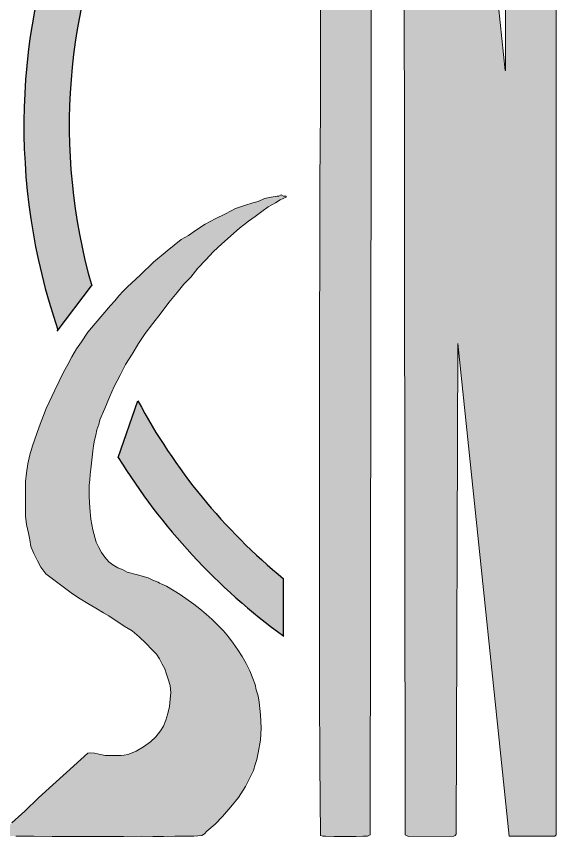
# Model space of a CAD drawing. Extents: x 24843 to 27502, y -10108 to -7552.
# Drawn here: x 27218.18 to 27223.53, y -9341.44 to -9333.45 of the extents above; entities that cross this region are included whole.
import ezdxf

# ---------------------------------------------------------------- set-up
doc = ezdxf.new("R2010")
doc.units = 0
doc.layers.get('0').update_dxf_attribs({"linetype": 'CONTINUOUS'})

msp = doc.modelspace()

# ---------------------------------------------------------------- hatches: boundary and pattern name
h = msp.add_hatch(color=1)
h.paths.add_polyline_path([(27228.4896, -9338.5134), (27228.8452, -9338.7813, 1.781679), (27218.5811, -9336.5016), (27218.9095, -9336.0721, -1.737502)])
h.paths.add_polyline_path([(27219.3606, -9337.1927), (27219.1687, -9337.7455, 0.097177), (27220.7798, -9339.4856), (27220.7798, -9338.9271, -0.098964)])
for points in [[(27223.4333, -9329.1422), (27223.4333, -9329.1137), (27223.4277, -9329.0788), (27223.4333, -9329.0034), (27223.4277, -9328.928), (27223.4103, -9328.917), (27223.3928, -9328.9115), (27223.3413, -9328.9225), (27223.289, -9328.9345), (27223.2421, -9328.951), (27223.2311, -9328.951), (27223.2136, -9328.9575), (27223.1842, -9328.9575), (27223.1612, -9328.9639), (27223.0978, -9328.9749), (27223.0334, -9328.9979), (27223.0169, -9328.9979), (27222.993, -9329.0034), (27222.97, -9329.0154), (27222.959, -9329.0273), (27222.9526, -9329.0503), (27222.9526, -9329.0733), (27222.9415, -9333.9749), (27222.936, -9333.9749), (27222.4489, -9329.2938), (27222.4489, -9329.2415), (27222.4294, -9329.1954), (27222.402, -9329.2065), (27222.379, -9329.2185), (27222.2917, -9329.2525), (27222.1529, -9329.3168), (27222.084, -9329.3462), (27222.0197, -9329.3747), (27221.9737, -9329.4041), (27221.9563, -9329.4207), (27221.9507, -9329.4611), (27221.9507, -9329.5016), (27221.9618, -9341.4205), (27221.9967, -9341.438), (27222.4369, -9341.4325), (27222.4489, -9341.427), (27222.4599, -9341.415), (27222.4774, -9336.6348), (27222.9755, -9341.4325), (27223.4048, -9341.4325), (27223.4222, -9341.4325), (27223.4333, -9341.4205)], [(27221.6373, -9329.8324), (27221.6373, -9329.781), (27221.6373, -9329.7286), (27221.6373, -9329.6762), (27221.6373, -9329.6293), (27221.6318, -9329.6063), (27221.6143, -9329.5889), (27221.562, -9329.6238), (27221.4985, -9329.6587), (27221.4351, -9329.6992), (27221.3653, -9329.7396), (27221.3018, -9329.7865), (27221.2384, -9329.8219), (27221.2384, -9329.826), (27221.2242, -9329.831), (27221.2145, -9329.838), (27221.186, -9329.8554), (27221.1621, -9329.8729), (27221.1502, -9329.8903), (27221.1447, -9330.1164), (27221.1447, -9330.8232), (27221.1447, -9331.53), (27221.1447, -9332.2368), (27221.1392, -9332.9436), (27221.1392, -9333.6504), (27221.1392, -9334.3572), (27221.1337, -9335.0649), (27221.1337, -9335.7717), (27221.1281, -9336.4785), (27221.1281, -9337.1853), (27221.1281, -9337.8921), (27221.1281, -9338.5989), (27221.1281, -9339.3057), (27221.1281, -9340.0125), (27221.1337, -9340.7202), (27221.1392, -9341.427), (27221.1621, -9341.4325), (27221.186, -9341.4325), (27221.2724, -9341.438), (27221.4167, -9341.438), (27221.4866, -9341.438), (27221.5509, -9341.4325), (27221.5969, -9341.4325), (27221.6208, -9341.4205)], [(27220.4149, -9339.7514), (27220.3745, -9339.6825), (27220.334, -9339.6191), (27220.2872, -9339.5548), (27220.2412, -9339.4913), (27220.1943, -9339.4334), (27220.1364, -9339.3755), (27220.084, -9339.3231), (27220.0261, -9339.2717), (27219.9627, -9339.2193), (27219.9048, -9339.1724), (27219.7715, -9339.0796), (27219.6383, -9338.9987), (27219.5859, -9338.9757), (27219.5693, -9338.9702), (27219.5574, -9338.9583), (27219.505, -9338.9408), (27219.459, -9338.9178), (27219.3552, -9338.8884), (27219.2559, -9338.8599), (27219.209, -9338.8369), (27219.164, -9338.8186), (27219.1171, -9338.7901), (27219.0767, -9338.7606), (27219.0363, -9338.7147), (27219.0068, -9338.6687), (27218.9783, -9338.6219), (27218.9545, -9338.5695), (27218.9204, -9338.4482), (27218.9021, -9338.3443), (27218.891, -9338.234), (27218.8855, -9338.1237), (27218.8855, -9338.0143), (27218.891, -9337.9619), (27218.8965, -9337.9096), (27218.9021, -9337.8572), (27218.9076, -9337.7993), (27218.9149, -9337.7414), (27218.9204, -9337.6835), (27218.926, -9337.6311), (27218.937, -9337.5741), (27218.9489, -9337.5272), (27218.96, -9337.4748), (27218.9783, -9337.4224), (27218.9894, -9337.3765), (27219.0363, -9337.2662), (27219.0822, -9337.1559), (27219.1282, -9337.052), (27219.187, -9336.9417), (27219.2385, -9336.8379), (27219.3028, -9336.7386), (27219.3662, -9336.6348), (27219.4296, -9336.5364), (27219.505, -9336.4371), (27219.5859, -9336.3333), (27219.6612, -9336.2349), (27219.743, -9336.1366), (27219.8065, -9336.0548), (27219.8763, -9335.9859), (27219.9452, -9335.8986), (27220.0206, -9335.8177), (27220.096, -9335.7368), (27220.1778, -9335.6614), (27220.3506, -9335.5107), (27220.3919, -9335.4758), (27220.4379, -9335.4418), (27220.5022, -9335.3949), (27220.5656, -9335.348), (27220.6291, -9335.3021), (27220.6989, -9335.2616), (27220.7458, -9335.2322), (27220.8037, -9335.2092), (27220.8037, -9335.1982), (27220.7798, -9335.1982), (27220.7568, -9335.1862), (27220.7338, -9335.1982), (27220.7164, -9335.1982), (27220.6576, -9335.2092), (27220.5941, -9335.2212), (27220.5307, -9335.2506), (27220.4783, -9335.2616), (27220.3974, -9335.2901), (27220.3111, -9335.3195), (27220.2118, -9335.371), (27220.1134, -9335.4179), (27220.0151, -9335.4702), (27219.9223, -9335.5337), (27219.8533, -9335.5805), (27219.7826, -9335.6201), (27219.6438, -9335.7304), (27219.5105, -9335.8406), (27219.3837, -9335.9629), (27219.2559, -9336.0842), (27219.2155, -9336.1247), (27219.175, -9336.1706), (27219.1346, -9336.2175), (27219.0932, -9336.2644), (27219.0179, -9336.3508), (27218.9434, -9336.4371), (27218.8736, -9336.5245), (27218.8102, -9336.6173), (27218.7633, -9336.6862), (27218.7164, -9336.7625), (27218.6769, -9336.8379), (27218.6355, -9336.9132), (27218.5491, -9337.087), (27218.4673, -9337.2662), (27218.3984, -9337.4454), (27218.3341, -9337.6311), (27218.3056, -9337.7184), (27218.289, -9337.8048), (27218.2762, -9337.8921), (27218.2651, -9337.9794), (27218.2651, -9338.0603), (27218.2651, -9338.1412), (27218.2651, -9338.2285), (27218.2651, -9338.3149), (27218.2762, -9338.3967), (27218.2945, -9338.4831), (27218.3056, -9338.5465), (27218.3175, -9338.6108), (27218.3469, -9338.6798), (27218.3809, -9338.7496), (27218.4159, -9338.813), (27218.4618, -9338.8765), (27218.7238, -9339.0741), (27218.7982, -9339.12), (27218.8736, -9339.1669), (27218.9489, -9339.2138), (27219.0243, -9339.2588), (27219.0767, -9339.2882), (27219.1282, -9339.3231), (27219.175, -9339.3526), (27219.2274, -9339.3866), (27219.3028, -9339.4334), (27219.3717, -9339.4913), (27219.4361, -9339.5548), (27219.4995, -9339.6191), (27219.5399, -9339.6595), (27219.5693, -9339.7055), (27219.5978, -9339.7579), (27219.6208, -9339.8038), (27219.6383, -9339.8562), (27219.6557, -9339.9031), (27219.6732, -9339.9665), (27219.6796, -9340.0364), (27219.6732, -9340.0998), (27219.6677, -9340.1696), (27219.6502, -9340.2386), (27219.6328, -9340.3029), (27219.6098, -9340.3608), (27219.5804, -9340.4068), (27219.5335, -9340.4647), (27219.482, -9340.5161), (27219.4131, -9340.563), (27219.3423, -9340.6044), (27219.3028, -9340.6209), (27219.2614, -9340.6384), (27219.2274, -9340.6439), (27219.1925, -9340.6494), (27219.1401, -9340.6494), (27219.0877, -9340.6494), (27219.0418, -9340.6494), (27218.9958, -9340.6384), (27218.9664, -9340.6329), (27218.937, -9340.6264), (27218.9021, -9340.6209), (27218.8736, -9340.6264), (27218.8046, -9340.6853), (27218.6649, -9340.8121), (27218.5326, -9340.9343), (27218.3929, -9341.0612), (27218.2596, -9341.1889), (27218.1953, -9341.2468), (27218.1319, -9341.3047), (27218.0684, -9341.3682), (27217.9986, -9341.4205), (27217.9986, -9341.4325), (27218.1723, -9341.4325), (27218.3469, -9341.4325), (27218.5252, -9341.438), (27218.6999, -9341.438), (27218.8736, -9341.438), (27219.0473, -9341.438), (27219.221, -9341.438), (27219.3947, -9341.4325), (27219.505, -9341.438), (27219.6098, -9341.438), (27219.7191, -9341.4325), (27219.8294, -9341.4325), (27219.9048, -9341.4325), (27219.9811, -9341.427), (27220.0096, -9341.4095), (27220.0326, -9341.3856), (27220.1134, -9341.3167), (27220.1833, -9341.2413), (27220.2642, -9341.1485), (27220.3395, -9341.0557), (27220.4085, -9340.9509), (27220.4609, -9340.847), (27220.4848, -9340.7956), (27220.5022, -9340.7367), (27220.5188, -9340.6853), (27220.5307, -9340.6209), (27220.5546, -9340.4996), (27220.5601, -9340.3774), (27220.5546, -9340.2505), (27220.5417, -9340.1283), (27220.5307, -9340.0649), (27220.5133, -9340.007), (27220.5022, -9339.9546), (27220.4783, -9339.8967), (27220.4498, -9339.8213)]]:
    msp.add_hatch(color=0).paths.add_polyline_path(points)

# ---------------------------------------------------------------- linework, layer by layer
at = {"color": 1}
for p, q in [((27218.5721, -9336.5134), (27218.9095, -9336.0721)), ((27219.1687, -9337.7455), (27219.3606, -9337.1927)), ((27220.7798, -9339.4856), (27220.7798, -9338.9271))]:
    msp.add_line(p, q, dxfattribs=at)
at = {"color": 0, "lineweight": 0}
for points in [[(27223.4333, -9329.1422), (27223.4333, -9341.4205), (27223.4222, -9341.4325), (27223.4048, -9341.4325), (27222.9755, -9341.4325), (27222.4774, -9336.6348), (27222.4599, -9341.415), (27222.4489, -9341.427), (27222.4369, -9341.4325), (27221.9967, -9341.438), (27221.9618, -9341.4205), (27221.9507, -9329.5016)], [(27222.4489, -9329.2938), (27222.936, -9333.9749), (27222.9415, -9333.9749), (27222.9526, -9329.0733)], [(27221.6373, -9329.8324), (27221.6208, -9341.4205), (27221.5969, -9341.4325), (27221.5509, -9341.4325), (27221.4866, -9341.438), (27221.4167, -9341.438), (27221.2724, -9341.438), (27221.186, -9341.4325), (27221.1621, -9341.4325), (27221.1392, -9341.427), (27221.1337, -9340.7202), (27221.1281, -9340.0125), (27221.1281, -9339.3057), (27221.1281, -9338.5989), (27221.1281, -9337.8921), (27221.1281, -9337.1853), (27221.1281, -9336.4785), (27221.1337, -9335.7717), (27221.1337, -9335.0649), (27221.1392, -9334.3572), (27221.1392, -9333.6504), (27221.1392, -9332.9436)], [(27218.1319, -9341.3047), (27218.1953, -9341.2468), (27218.2596, -9341.1889), (27218.3929, -9341.0612), (27218.5326, -9340.9343), (27218.6649, -9340.8121), (27218.8046, -9340.6853), (27218.8736, -9340.6264), (27218.9021, -9340.6209), (27218.937, -9340.6264), (27218.9664, -9340.6329), (27218.9958, -9340.6384), (27219.0418, -9340.6494), (27219.0877, -9340.6494), (27219.1401, -9340.6494), (27219.1925, -9340.6494), (27219.2274, -9340.6439), (27219.2614, -9340.6384), (27219.3028, -9340.6209), (27219.3423, -9340.6044), (27219.4131, -9340.563), (27219.482, -9340.5161), (27219.5335, -9340.4647), (27219.5804, -9340.4068), (27219.6098, -9340.3608), (27219.6328, -9340.3029), (27219.6502, -9340.2386), (27219.6677, -9340.1696), (27219.6732, -9340.0998), (27219.6796, -9340.0364), (27219.6732, -9339.9665), (27219.6557, -9339.9031), (27219.6383, -9339.8562), (27219.6208, -9339.8038), (27219.5978, -9339.7579), (27219.5693, -9339.7055), (27219.5399, -9339.6595), (27219.4995, -9339.6191), (27219.4361, -9339.5548), (27219.3717, -9339.4913), (27219.3028, -9339.4334), (27219.2274, -9339.3866), (27219.175, -9339.3526), (27219.1282, -9339.3231), (27219.0767, -9339.2882), (27219.0243, -9339.2588), (27218.9489, -9339.2138), (27218.8736, -9339.1669), (27218.7982, -9339.12), (27218.7238, -9339.0741), (27218.4618, -9338.8765), (27218.4159, -9338.813), (27218.3809, -9338.7496), (27218.3469, -9338.6798), (27218.3175, -9338.6108), (27218.3056, -9338.5465), (27218.2945, -9338.4831), (27218.2762, -9338.3967), (27218.2651, -9338.3149), (27218.2651, -9338.2285), (27218.2651, -9338.1412), (27218.2651, -9338.0603), (27218.2651, -9337.9794), (27218.2762, -9337.8921), (27218.289, -9337.8048), (27218.3056, -9337.7184), (27218.3341, -9337.6311), (27218.3984, -9337.4454), (27218.4673, -9337.2662), (27218.5491, -9337.087), (27218.6355, -9336.9132), (27218.6769, -9336.8379), (27218.7164, -9336.7625), (27218.7633, -9336.6862), (27218.8102, -9336.6173), (27218.8736, -9336.5245), (27218.9434, -9336.4371), (27219.0179, -9336.3508), (27219.0932, -9336.2644), (27219.1346, -9336.2175), (27219.175, -9336.1706), (27219.2155, -9336.1247), (27219.2559, -9336.0842), (27219.3837, -9335.9629), (27219.5105, -9335.8406), (27219.6438, -9335.7304), (27219.7826, -9335.6201), (27219.8533, -9335.5805), (27219.9223, -9335.5337), (27220.0151, -9335.4702), (27220.1134, -9335.4179), (27220.2118, -9335.371), (27220.3111, -9335.3195), (27220.3974, -9335.2901), (27220.4783, -9335.2616), (27220.5307, -9335.2506), (27220.5941, -9335.2212), (27220.6576, -9335.2092), (27220.7164, -9335.1982), (27220.7338, -9335.1982), (27220.7568, -9335.1862), (27220.7568, -9335.1862), (27220.7798, -9335.1982), (27220.8037, -9335.1982), (27220.8037, -9335.2092), (27220.7458, -9335.2322), (27220.6989, -9335.2616), (27220.6291, -9335.3021), (27220.5656, -9335.348), (27220.5022, -9335.3949), (27220.4379, -9335.4418), (27220.3919, -9335.4758), (27220.3506, -9335.5107), (27220.1778, -9335.6614), (27220.096, -9335.7368), (27220.0206, -9335.8177), (27219.9452, -9335.8986), (27219.8763, -9335.9859), (27219.8065, -9336.0548), (27219.743, -9336.1366), (27219.6612, -9336.2349), (27219.5859, -9336.3333), (27219.505, -9336.4371), (27219.4296, -9336.5364), (27219.3662, -9336.6348), (27219.3028, -9336.7386), (27219.2385, -9336.8379), (27219.187, -9336.9417), (27219.1282, -9337.052), (27219.0822, -9337.1559), (27219.0363, -9337.2662), (27218.9894, -9337.3765), (27218.9783, -9337.4224), (27218.96, -9337.4748), (27218.9489, -9337.5272), (27218.937, -9337.5741), (27218.926, -9337.6311), (27218.9204, -9337.6835), (27218.9149, -9337.7414), (27218.9076, -9337.7993), (27218.9021, -9337.8572), (27218.8965, -9337.9096), (27218.891, -9337.9619), (27218.8855, -9338.0143), (27218.8855, -9338.1237), (27218.891, -9338.234), (27218.9021, -9338.3443), (27218.9204, -9338.4482), (27218.9545, -9338.5695), (27218.9783, -9338.6219), (27219.0068, -9338.6687), (27219.0363, -9338.7147), (27219.0767, -9338.7606), (27219.1171, -9338.7901), (27219.164, -9338.8186), (27219.209, -9338.8369), (27219.2559, -9338.8599), (27219.3552, -9338.8884), (27219.459, -9338.9178), (27219.505, -9338.9408), (27219.5574, -9338.9583), (27219.5693, -9338.9702), (27219.5859, -9338.9757), (27219.6383, -9338.9987), (27219.7715, -9339.0796), (27219.9048, -9339.1724), (27219.9627, -9339.2193), (27220.0261, -9339.2717), (27220.084, -9339.3231), (27220.1364, -9339.3755), (27220.1943, -9339.4334), (27220.2412, -9339.4913), (27220.2872, -9339.5548), (27220.334, -9339.6191), (27220.3745, -9339.6825), (27220.4149, -9339.7514), (27220.4498, -9339.8213), (27220.4783, -9339.8967), (27220.5022, -9339.9546), (27220.5133, -9340.007), (27220.5307, -9340.0649), (27220.5417, -9340.1283), (27220.5546, -9340.2505), (27220.5601, -9340.3774), (27220.5546, -9340.4996), (27220.5307, -9340.6209), (27220.5188, -9340.6853), (27220.5022, -9340.7367), (27220.4848, -9340.7956), (27220.4609, -9340.847), (27220.4085, -9340.9509), (27220.3395, -9341.0557), (27220.2642, -9341.1485), (27220.1833, -9341.2413), (27220.1134, -9341.3167), (27220.0326, -9341.3856), (27220.0096, -9341.4095), (27219.9811, -9341.427), (27219.9048, -9341.4325), (27219.8294, -9341.4325), (27219.7191, -9341.4325), (27219.6098, -9341.438), (27219.505, -9341.438), (27219.3947, -9341.4325), (27219.221, -9341.438), (27219.0473, -9341.438), (27218.8736, -9341.438), (27218.6999, -9341.438), (27218.5252, -9341.438), (27218.3469, -9341.4325), (27218.1723, -9341.4325)]]:
    msp.add_lwpolyline(points, dxfattribs=at)
at = {"color": 1}
for radius, start, end in [(6.1585, 316.08612, 198.86966), (5.7168, 315.54805, 195.85966), (5.7168, 207.98891, 230.59616), (6.1585, 211.6948, 233.89633)]:
    msp.add_arc((27224.4087, -9334.5098), radius, start, end, dxfattribs=at)

doc.saveas('drawing.dxf')
